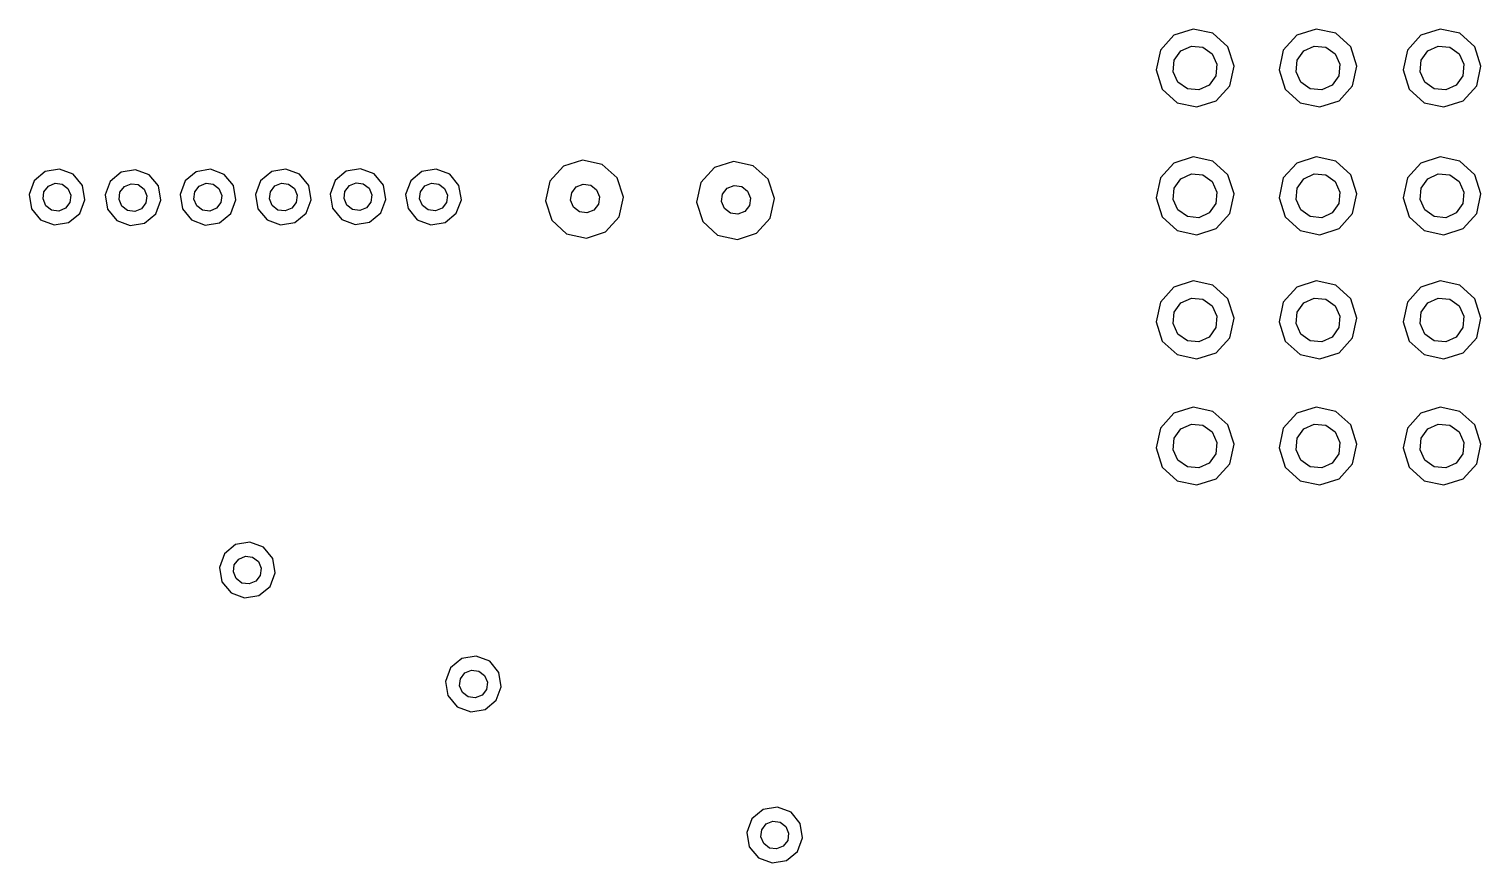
# Model space of a CAD drawing. Extents: x 7 to 220, y 5 to 125.
# Drawn here: x 60.44 to 109.46, y 5.11 to 33.26 of the extents above; entities that cross this region are included whole.
import ezdxf

# ---------------------------------------------------------------- set-up
doc = ezdxf.new("R2010")
doc.units = 0
doc.layers.add('ViasTop', color=7, linetype='CONTINUOUS')

msp = doc.modelspace()

# ---------------------------------------------------------------- linework, layer by layer
at = {"layer": 'ViasTop', "color": 1}
for p, q in [((99.10023, 33.047337), (98.64218, 32.542677)), ((99.74925, 33.255358), (99.10023, 33.047337)), ((100.41533, 33.111), (99.74925, 33.255358)), ((100.91999, 32.652944), (100.41533, 33.111)), ((103.24943, 33.047337), (102.79138, 32.542677)), ((103.89845, 33.255358), (103.24943, 33.047337)), ((104.56453, 33.111), (103.89845, 33.255358)), ((105.06919, 32.652944), (104.56453, 33.111)), ((107.43703, 33.047337), (106.97898, 32.542677)), ((108.08605, 33.255358), (107.43703, 33.047337)), ((108.75213, 33.111), (108.08605, 33.255358)), ((109.25679, 32.652944), (108.75213, 33.111)), ((98.64218, 32.542677), (98.49782, 31.876601)), ((99.11026, 32.201613), (99.33507, 32.517904)), ((99.33507, 32.517904), (99.68791, 32.679416)), ((99.68791, 32.679416), (100.07423, 32.642866)), ((100.07423, 32.642866), (100.39052, 32.418057)), ((100.39052, 32.418057), (100.55203, 32.065222)), ((101.12801, 32.003926), (100.91999, 32.652944)), ((102.79138, 32.542677), (102.64702, 31.876601)), ((103.25946, 32.201613), (103.48427, 32.517904)), ((103.48427, 32.517904), (103.83711, 32.679416)), ((103.83711, 32.679416), (104.22343, 32.642866)), ((104.22343, 32.642866), (104.53972, 32.418057)), ((104.53972, 32.418057), (104.70123, 32.065222)), ((105.27721, 32.003926), (105.06919, 32.652944)), ((106.97898, 32.542677), (106.83462, 31.876601)), ((107.44706, 32.201613), (107.67187, 32.517904)), ((107.67187, 32.517904), (108.02471, 32.679416)), ((108.02471, 32.679416), (108.41103, 32.642866)), ((108.41103, 32.642866), (108.72732, 32.418057)), ((108.72732, 32.418057), (108.88883, 32.065222)), ((109.46481, 32.003926), (109.25679, 32.652944)), ((98.49782, 31.876601), (98.70584, 31.227583)), ((99.07376, 31.815292), (99.11026, 32.201613)), ((100.55203, 32.065222), (100.51553, 31.678901)), ((100.98365, 31.33785), (101.12801, 32.003926)), ((102.64702, 31.876601), (102.85504, 31.227583)), ((103.22296, 31.815292), (103.25946, 32.201613)), ((104.70123, 32.065222), (104.66473, 31.678901)), ((105.13285, 31.33785), (105.27721, 32.003926)), ((106.83462, 31.876601), (107.04264, 31.227583)), ((107.41056, 31.815292), (107.44706, 32.201613)), ((108.88883, 32.065222), (108.85233, 31.678901)), ((109.32045, 31.33785), (109.46481, 32.003926)), ((99.23527, 31.462457), (99.07376, 31.815292)), ((99.55156, 31.237648), (99.23527, 31.462457)), ((100.51553, 31.678901), (100.29072, 31.362619)), ((103.38447, 31.462457), (103.22296, 31.815292)), ((103.70076, 31.237648), (103.38447, 31.462457)), ((104.66473, 31.678901), (104.43992, 31.362619)), ((107.57207, 31.462457), (107.41056, 31.815292)), ((107.88836, 31.237648), (107.57207, 31.462457)), ((108.85233, 31.678901), (108.62752, 31.362619)), ((98.70584, 31.227583), (99.2105, 30.769528)), ((99.93788, 31.201108), (99.55156, 31.237648)), ((100.29072, 31.362619), (99.93788, 31.201108)), ((100.52559, 30.83319), (100.98365, 31.33785)), ((102.85504, 31.227583), (103.3597, 30.769528)), ((104.08708, 31.201108), (103.70076, 31.237648)), ((104.43992, 31.362619), (104.08708, 31.201108)), ((104.67479, 30.83319), (105.13285, 31.33785)), ((107.04264, 31.227583), (107.5473, 30.769528)), ((108.27468, 31.201108), (107.88836, 31.237648)), ((108.62752, 31.362619), (108.27468, 31.201108)), ((108.86239, 30.83319), (109.32045, 31.33785)), ((99.2105, 30.769528), (99.87658, 30.62517)), ((99.87658, 30.62517), (100.52559, 30.83319)), ((103.3597, 30.769528), (104.02578, 30.62517)), ((104.02578, 30.62517), (104.67479, 30.83319)), ((107.5473, 30.769528), (108.21338, 30.62517)), ((108.21338, 30.62517), (108.86239, 30.83319)), ((99.74925, 28.941058), (99.10023, 28.733037)), ((100.41533, 28.7967), (99.74925, 28.941058)), ((103.89845, 28.941058), (103.24943, 28.733037)), ((104.56453, 28.7967), (103.89845, 28.941058)), ((108.08605, 28.941058), (107.43703, 28.733037)), ((108.75213, 28.7967), (108.08605, 28.941058)), ((60.991154, 28.441436), (60.61375, 28.130192)), ((61.473618, 28.522276), (60.991154, 28.441436)), ((61.931865, 28.351057), (61.473618, 28.522276)), ((64.041118, 28.506176), (63.558654, 28.425336)), ((64.499365, 28.334957), (64.041118, 28.506176)), ((66.088854, 28.439136), (65.71145, 28.127892)), ((66.571318, 28.519976), (66.088854, 28.439136)), ((67.029565, 28.348757), (66.571318, 28.519976)), ((68.635354, 28.443436), (68.25795, 28.132192)), ((69.117818, 28.524276), (68.635354, 28.443436)), ((69.576065, 28.353057), (69.117818, 28.524276)), ((71.155354, 28.456536), (70.77795, 28.145292)), ((71.637818, 28.537376), (71.155354, 28.456536)), ((72.096065, 28.366157), (71.637818, 28.537376)), ((73.706654, 28.445136), (73.32925, 28.133892)), ((74.189118, 28.525976), (73.706654, 28.445136)), ((74.647365, 28.354757), (74.189118, 28.525976)), ((78.48393, 28.622389), (78.025874, 28.117729)), ((79.132948, 28.830409), (78.48393, 28.622389)), ((79.799024, 28.686051), (79.132948, 28.830409)), ((80.303684, 28.227995), (79.799024, 28.686051)), ((83.58133, 28.577389), (83.123274, 28.072729)), ((84.230348, 28.785409), (83.58133, 28.577389)), ((84.896424, 28.641051), (84.230348, 28.785409)), ((85.401084, 28.182995), (84.896424, 28.641051)), ((99.10023, 28.733037), (98.64218, 28.228377)), ((100.91999, 28.338644), (100.41533, 28.7967)), ((103.24943, 28.733037), (102.79138, 28.228377)), ((105.06919, 28.338644), (104.56453, 28.7967)), ((107.43703, 28.733037), (106.97898, 28.228377)), ((109.25679, 28.338644), (108.75213, 28.7967)), ((60.61375, 28.130192), (60.442531, 27.671945)), ((60.945912, 27.761507), (61.094475, 27.956062)), ((61.094475, 27.956062), (61.320412, 28.050272)), ((61.320412, 28.050272), (61.563184, 28.018892)), ((61.563184, 28.018892), (61.757739, 27.870329)), ((62.243109, 27.973653), (61.931865, 28.351057)), ((62.323949, 27.491189), (62.243109, 27.973653)), ((63.18125, 28.114092), (63.010031, 27.655845)), ((63.558654, 28.425336), (63.18125, 28.114092)), ((63.661975, 27.939962), (63.887912, 28.034172)), ((63.887912, 28.034172), (64.130684, 28.002792)), ((64.130684, 28.002792), (64.325239, 27.854229)), ((64.810609, 27.957553), (64.499365, 28.334957)), ((64.891449, 27.475089), (64.810609, 27.957553)), ((65.71145, 28.127892), (65.540231, 27.669645)), ((66.043612, 27.759207), (66.192175, 27.953762)), ((66.192175, 27.953762), (66.418112, 28.047972)), ((66.418112, 28.047972), (66.660884, 28.016592)), ((66.660884, 28.016592), (66.855439, 27.868029)), ((67.340809, 27.971353), (67.029565, 28.348757)), ((67.421649, 27.488889), (67.340809, 27.971353)), ((68.25795, 28.132192), (68.086731, 27.673945)), ((68.590112, 27.763507), (68.738675, 27.958062)), ((68.738675, 27.958062), (68.964612, 28.052272)), ((68.964612, 28.052272), (69.207384, 28.020892)), ((69.207384, 28.020892), (69.401939, 27.872329)), ((69.887309, 27.975653), (69.576065, 28.353057)), ((69.968149, 27.493189), (69.887309, 27.975653)), ((70.77795, 28.145292), (70.606731, 27.687045)), ((71.110112, 27.776607), (71.258675, 27.971162)), ((71.258675, 27.971162), (71.484612, 28.065372)), ((71.484612, 28.065372), (71.727384, 28.033992)), ((71.727384, 28.033992), (71.921939, 27.885429)), ((72.407309, 27.988753), (72.096065, 28.366157)), ((72.488149, 27.506289), (72.407309, 27.988753)), ((73.32925, 28.133892), (73.158031, 27.675645)), ((73.661412, 27.765207), (73.809975, 27.959762)), ((73.809975, 27.959762), (74.035912, 28.053972)), ((74.035912, 28.053972), (74.278684, 28.022592)), ((74.278684, 28.022592), (74.473239, 27.874029)), ((74.958609, 27.977353), (74.647365, 28.354757)), ((75.039449, 27.494889), (74.958609, 27.977353)), ((78.025874, 28.117729), (77.881516, 27.451653)), ((78.919813, 27.926475), (79.15503, 28.021845)), ((79.15503, 28.021845), (79.406417, 27.986825)), ((79.406417, 27.986825), (79.606615, 27.830805)), ((80.511704, 27.578977), (80.303684, 28.227995)), ((83.123274, 28.072729), (82.978916, 27.406653)), ((84.017213, 27.881475), (84.25243, 27.976845)), ((84.25243, 27.976845), (84.503817, 27.941825)), ((85.609104, 27.533977), (85.401084, 28.182995)), ((98.64218, 28.228377), (98.49782, 27.562301)), ((99.11026, 27.887313), (99.33507, 28.203604)), ((99.33507, 28.203604), (99.68791, 28.365116)), ((99.68791, 28.365116), (100.07423, 28.328566)), ((100.07423, 28.328566), (100.39052, 28.103757)), ((100.39052, 28.103757), (100.55203, 27.750922)), ((101.12801, 27.689626), (100.91999, 28.338644)), ((102.79138, 28.228377), (102.64702, 27.562301)), ((103.25946, 27.887313), (103.48427, 28.203604)), ((103.48427, 28.203604), (103.83711, 28.365116)), ((103.83711, 28.365116), (104.22343, 28.328566)), ((104.22343, 28.328566), (104.53972, 28.103757)), ((104.53972, 28.103757), (104.70123, 27.750922)), ((105.27721, 27.689626), (105.06919, 28.338644)), ((106.97898, 28.228377), (106.83462, 27.562301)), ((107.44706, 27.887313), (107.67187, 28.203604)), ((107.67187, 28.203604), (108.02471, 28.365116)), ((108.02471, 28.365116), (108.41103, 28.328566)), ((108.41103, 28.328566), (108.72732, 28.103757)), ((108.72732, 28.103757), (108.88883, 27.750922)), ((109.46481, 27.689626), (109.25679, 28.338644)), ((60.442531, 27.671945), (60.523371, 27.189482)), ((60.914532, 27.518736), (60.945912, 27.761507)), ((61.008742, 27.292799), (60.914532, 27.518736)), ((61.757739, 27.870329), (61.851949, 27.644392)), ((61.851949, 27.644392), (61.820569, 27.401621)), ((62.152729, 27.032942), (62.323949, 27.491189)), ((63.010031, 27.655845), (63.090871, 27.173382)), ((63.482032, 27.502636), (63.513412, 27.745407)), ((63.576242, 27.276699), (63.482032, 27.502636)), ((63.513412, 27.745407), (63.661975, 27.939962)), ((64.325239, 27.854229), (64.419449, 27.628292)), ((64.419449, 27.628292), (64.388069, 27.385521)), ((64.720229, 27.016842), (64.891449, 27.475089)), ((65.540231, 27.669645), (65.621071, 27.187182)), ((66.012232, 27.516436), (66.043612, 27.759207)), ((66.106442, 27.290499), (66.012232, 27.516436)), ((66.855439, 27.868029), (66.949649, 27.642092)), ((66.949649, 27.642092), (66.918269, 27.399321)), ((67.250429, 27.030642), (67.421649, 27.488889)), ((68.086731, 27.673945), (68.167571, 27.191482)), ((68.558732, 27.520736), (68.590112, 27.763507)), ((68.652942, 27.294799), (68.558732, 27.520736)), ((69.401939, 27.872329), (69.496149, 27.646392)), ((69.496149, 27.646392), (69.464769, 27.403621)), ((69.796929, 27.034942), (69.968149, 27.493189)), ((70.606731, 27.687045), (70.687571, 27.204582)), ((71.078732, 27.533836), (71.110112, 27.776607)), ((71.172942, 27.307899), (71.078732, 27.533836)), ((71.921939, 27.885429), (72.016149, 27.659492)), ((72.016149, 27.659492), (71.984769, 27.416721)), ((72.316929, 27.048042), (72.488149, 27.506289)), ((73.158031, 27.675645), (73.238871, 27.193182)), ((73.630032, 27.522436), (73.661412, 27.765207)), ((73.724242, 27.296499), (73.630032, 27.522436)), ((74.473239, 27.874029), (74.567449, 27.648092)), ((74.567449, 27.648092), (74.536069, 27.405321)), ((74.868229, 27.036642), (75.039449, 27.494889)), ((78.728772, 27.47489), (78.763792, 27.726277)), ((78.824142, 27.239673), (78.728772, 27.47489)), ((78.763792, 27.726277), (78.919813, 27.926475)), ((79.606615, 27.830805), (79.701985, 27.595588)), ((79.701985, 27.595588), (79.666965, 27.344201)), ((80.367346, 26.912901), (80.511704, 27.578977)), ((83.826172, 27.42989), (83.861192, 27.681277)), ((83.861192, 27.681277), (84.017213, 27.881475)), ((84.503817, 27.941825), (84.704015, 27.785805)), ((84.704015, 27.785805), (84.799385, 27.550588)), ((84.799385, 27.550588), (84.764365, 27.299201)), ((85.464746, 26.867901), (85.609104, 27.533977)), ((98.49782, 27.562301), (98.70584, 26.913283)), ((99.07376, 27.500992), (99.11026, 27.887313)), ((99.23527, 27.148157), (99.07376, 27.500992)), ((100.55203, 27.750922), (100.51553, 27.364601)), ((100.98365, 27.02355), (101.12801, 27.689626)), ((102.64702, 27.562301), (102.85504, 26.913283)), ((103.22296, 27.500992), (103.25946, 27.887313)), ((103.38447, 27.148157), (103.22296, 27.500992)), ((104.70123, 27.750922), (104.66473, 27.364601)), ((105.13285, 27.02355), (105.27721, 27.689626)), ((106.83462, 27.562301), (107.04264, 26.913283)), ((107.41056, 27.500992), (107.44706, 27.887313)), ((107.57207, 27.148157), (107.41056, 27.500992)), ((108.88883, 27.750922), (108.85233, 27.364601)), ((109.32045, 27.02355), (109.46481, 27.689626)), ((60.523371, 27.189482), (60.834615, 26.812078)), ((61.203297, 27.144236), (61.008742, 27.292799)), ((61.446069, 27.112856), (61.203297, 27.144236)), ((61.672005, 27.207066), (61.446069, 27.112856)), ((61.820569, 27.401621), (61.672005, 27.207066)), ((61.775325, 26.721698), (62.152729, 27.032942)), ((63.090871, 27.173382), (63.402115, 26.795978)), ((63.770797, 27.128136), (63.576242, 27.276699)), ((64.013569, 27.096756), (63.770797, 27.128136)), ((64.239505, 27.190966), (64.013569, 27.096756)), ((64.388069, 27.385521), (64.239505, 27.190966)), ((64.342825, 26.705598), (64.720229, 27.016842)), ((65.621071, 27.187182), (65.932315, 26.809778)), ((66.300997, 27.141936), (66.106442, 27.290499)), ((66.543769, 27.110556), (66.300997, 27.141936)), ((66.769705, 27.204766), (66.543769, 27.110556)), ((66.918269, 27.399321), (66.769705, 27.204766)), ((66.873025, 26.719398), (67.250429, 27.030642)), ((68.167571, 27.191482), (68.478815, 26.814078)), ((68.847497, 27.146236), (68.652942, 27.294799)), ((69.090269, 27.114856), (68.847497, 27.146236)), ((69.316205, 27.209066), (69.090269, 27.114856)), ((69.464769, 27.403621), (69.316205, 27.209066)), ((69.419525, 26.723698), (69.796929, 27.034942)), ((70.687571, 27.204582), (70.998815, 26.827178)), ((71.367497, 27.159336), (71.172942, 27.307899)), ((71.610269, 27.127956), (71.367497, 27.159336)), ((71.836205, 27.222166), (71.610269, 27.127956)), ((71.984769, 27.416721), (71.836205, 27.222166)), ((71.939525, 26.736798), (72.316929, 27.048042)), ((73.238871, 27.193182), (73.550115, 26.815778)), ((73.918797, 27.147936), (73.724242, 27.296499)), ((74.161569, 27.116556), (73.918797, 27.147936)), ((74.387505, 27.210766), (74.161569, 27.116556)), ((74.536069, 27.405321), (74.387505, 27.210766)), ((74.490825, 26.725398), (74.868229, 27.036642)), ((77.881516, 27.451653), (78.089536, 26.802635)), ((79.024341, 27.083652), (78.824142, 27.239673)), ((79.275728, 27.048632), (79.024341, 27.083652)), ((79.510945, 27.144002), (79.275728, 27.048632)), ((79.666965, 27.344201), (79.510945, 27.144002)), ((82.978916, 27.406653), (83.186936, 26.757635)), ((83.921542, 27.194673), (83.826172, 27.42989)), ((84.121741, 27.038652), (83.921542, 27.194673)), ((84.373128, 27.003632), (84.121741, 27.038652)), ((84.608345, 27.099002), (84.373128, 27.003632)), ((84.764365, 27.299201), (84.608345, 27.099002)), ((99.55156, 26.923348), (99.23527, 27.148157)), ((100.29072, 27.048319), (99.93788, 26.886808)), ((100.51553, 27.364601), (100.29072, 27.048319)), ((100.52559, 26.51889), (100.98365, 27.02355)), ((103.70076, 26.923348), (103.38447, 27.148157)), ((104.43992, 27.048319), (104.08708, 26.886808)), ((104.66473, 27.364601), (104.43992, 27.048319)), ((104.67479, 26.51889), (105.13285, 27.02355)), ((107.88836, 26.923348), (107.57207, 27.148157)), ((108.62752, 27.048319), (108.27468, 26.886808)), ((108.85233, 27.364601), (108.62752, 27.048319)), ((108.86239, 26.51889), (109.32045, 27.02355)), ((60.834615, 26.812078), (61.292862, 26.640858)), ((61.292862, 26.640858), (61.775325, 26.721698)), ((63.402115, 26.795978), (63.860362, 26.624758)), ((63.860362, 26.624758), (64.342825, 26.705598)), ((65.932315, 26.809778), (66.390562, 26.638558)), ((66.390562, 26.638558), (66.873025, 26.719398)), ((68.478815, 26.814078), (68.937062, 26.642858)), ((68.937062, 26.642858), (69.419525, 26.723698)), ((70.998815, 26.827178), (71.457062, 26.655958)), ((71.457062, 26.655958), (71.939525, 26.736798)), ((73.550115, 26.815778), (74.008362, 26.644558)), ((74.008362, 26.644558), (74.490825, 26.725398)), ((78.089536, 26.802635), (78.594196, 26.344579)), ((79.90929, 26.408241), (80.367346, 26.912901)), ((83.186936, 26.757635), (83.691596, 26.299579)), ((85.00669, 26.363241), (85.464746, 26.867901)), ((98.70584, 26.913283), (99.2105, 26.455228)), ((99.93788, 26.886808), (99.55156, 26.923348)), ((99.87658, 26.31087), (100.52559, 26.51889)), ((102.85504, 26.913283), (103.3597, 26.455228)), ((104.08708, 26.886808), (103.70076, 26.923348)), ((104.02578, 26.31087), (104.67479, 26.51889)), ((107.04264, 26.913283), (107.5473, 26.455228)), ((108.27468, 26.886808), (107.88836, 26.923348)), ((108.21338, 26.31087), (108.86239, 26.51889)), ((78.594196, 26.344579), (79.260272, 26.200221)), ((79.260272, 26.200221), (79.90929, 26.408241)), ((83.691596, 26.299579), (84.357672, 26.155221)), ((84.357672, 26.155221), (85.00669, 26.363241)), ((99.2105, 26.455228), (99.87658, 26.31087)), ((103.3597, 26.455228), (104.02578, 26.31087)), ((107.5473, 26.455228), (108.21338, 26.31087)), ((99.10023, 24.543637), (98.64218, 24.038977)), ((99.74925, 24.751658), (99.10023, 24.543637)), ((100.41533, 24.6073), (99.74925, 24.751658)), ((100.91999, 24.149244), (100.41533, 24.6073)), ((103.24943, 24.543637), (102.79138, 24.038977)), ((103.89845, 24.751658), (103.24943, 24.543637)), ((104.56453, 24.6073), (103.89845, 24.751658)), ((105.06919, 24.149244), (104.56453, 24.6073)), ((107.43703, 24.543637), (106.97898, 24.038977)), ((108.08605, 24.751658), (107.43703, 24.543637)), ((108.75213, 24.6073), (108.08605, 24.751658)), ((109.25679, 24.149244), (108.75213, 24.6073)), ((98.64218, 24.038977), (98.49782, 23.372901)), ((99.33507, 24.014204), (99.68791, 24.175716)), ((99.68791, 24.175716), (100.07423, 24.139166)), ((100.07423, 24.139166), (100.39052, 23.914357)), ((101.12801, 23.500226), (100.91999, 24.149244)), ((102.79138, 24.038977), (102.64702, 23.372901)), ((103.48427, 24.014204), (103.83711, 24.175716)), ((103.83711, 24.175716), (104.22343, 24.139166)), ((104.22343, 24.139166), (104.53972, 23.914357)), ((105.27721, 23.500226), (105.06919, 24.149244)), ((106.97898, 24.038977), (106.83462, 23.372901)), ((107.67187, 24.014204), (108.02471, 24.175716)), ((108.02471, 24.175716), (108.41103, 24.139166)), ((108.41103, 24.139166), (108.72732, 23.914357)), ((109.46481, 23.500226), (109.25679, 24.149244)), ((99.07376, 23.311592), (99.11026, 23.697913)), ((99.11026, 23.697913), (99.33507, 24.014204)), ((100.39052, 23.914357), (100.55203, 23.561522)), ((100.55203, 23.561522), (100.51553, 23.175201)), ((103.22296, 23.311592), (103.25946, 23.697913)), ((103.25946, 23.697913), (103.48427, 24.014204)), ((104.53972, 23.914357), (104.70123, 23.561522)), ((104.70123, 23.561522), (104.66473, 23.175201)), ((107.41056, 23.311592), (107.44706, 23.697913)), ((107.44706, 23.697913), (107.67187, 24.014204)), ((108.72732, 23.914357), (108.88883, 23.561522)), ((108.88883, 23.561522), (108.85233, 23.175201)), ((98.49782, 23.372901), (98.70584, 22.723883)), ((99.23527, 22.958757), (99.07376, 23.311592)), ((100.51553, 23.175201), (100.29072, 22.858919)), ((100.98365, 22.83415), (101.12801, 23.500226)), ((102.64702, 23.372901), (102.85504, 22.723883)), ((103.38447, 22.958757), (103.22296, 23.311592)), ((104.66473, 23.175201), (104.43992, 22.858919)), ((105.13285, 22.83415), (105.27721, 23.500226)), ((106.83462, 23.372901), (107.04264, 22.723883)), ((107.57207, 22.958757), (107.41056, 23.311592)), ((108.85233, 23.175201), (108.62752, 22.858919)), ((109.32045, 22.83415), (109.46481, 23.500226)), ((98.70584, 22.723883), (99.2105, 22.265828)), ((99.55156, 22.733948), (99.23527, 22.958757)), ((99.93788, 22.697408), (99.55156, 22.733948)), ((100.29072, 22.858919), (99.93788, 22.697408)), ((100.52559, 22.32949), (100.98365, 22.83415)), ((102.85504, 22.723883), (103.3597, 22.265828)), ((103.70076, 22.733948), (103.38447, 22.958757)), ((104.08708, 22.697408), (103.70076, 22.733948)), ((104.43992, 22.858919), (104.08708, 22.697408)), ((104.67479, 22.32949), (105.13285, 22.83415)), ((107.04264, 22.723883), (107.5473, 22.265828)), ((107.88836, 22.733948), (107.57207, 22.958757)), ((108.27468, 22.697408), (107.88836, 22.733948)), ((108.62752, 22.858919), (108.27468, 22.697408)), ((108.86239, 22.32949), (109.32045, 22.83415)), ((99.2105, 22.265828), (99.87658, 22.12147)), ((99.87658, 22.12147), (100.52559, 22.32949)), ((103.3597, 22.265828), (104.02578, 22.12147)), ((104.02578, 22.12147), (104.67479, 22.32949)), ((107.5473, 22.265828), (108.21338, 22.12147)), ((108.21338, 22.12147), (108.86239, 22.32949)), ((99.10023, 20.286437), (98.64218, 19.781777)), ((99.74925, 20.494458), (99.10023, 20.286437)), ((100.41533, 20.3501), (99.74925, 20.494458)), ((100.91999, 19.892044), (100.41533, 20.3501)), ((103.24943, 20.286437), (102.79138, 19.781777)), ((103.89845, 20.494458), (103.24943, 20.286437)), ((104.56453, 20.3501), (103.89845, 20.494458)), ((105.06919, 19.892044), (104.56453, 20.3501)), ((107.43703, 20.286437), (106.97898, 19.781777)), ((108.08605, 20.494458), (107.43703, 20.286437)), ((108.75213, 20.3501), (108.08605, 20.494458)), ((109.25679, 19.892044), (108.75213, 20.3501)), ((98.64218, 19.781777), (98.49782, 19.115701)), ((99.11026, 19.440713), (99.33507, 19.757004)), ((99.33507, 19.757004), (99.68791, 19.918516)), ((99.68791, 19.918516), (100.07423, 19.881966)), ((100.07423, 19.881966), (100.39052, 19.657157)), ((100.39052, 19.657157), (100.55203, 19.304322)), ((101.12801, 19.243026), (100.91999, 19.892044)), ((102.79138, 19.781777), (102.64702, 19.115701)), ((103.25946, 19.440713), (103.48427, 19.757004)), ((103.48427, 19.757004), (103.83711, 19.918516)), ((103.83711, 19.918516), (104.22343, 19.881966)), ((104.22343, 19.881966), (104.53972, 19.657157)), ((104.53972, 19.657157), (104.70123, 19.304322)), ((105.27721, 19.243026), (105.06919, 19.892044)), ((106.97898, 19.781777), (106.83462, 19.115701)), ((107.44706, 19.440713), (107.67187, 19.757004)), ((107.67187, 19.757004), (108.02471, 19.918516)), ((108.02471, 19.918516), (108.41103, 19.881966)), ((108.41103, 19.881966), (108.72732, 19.657157)), ((108.72732, 19.657157), (108.88883, 19.304322)), ((109.46481, 19.243026), (109.25679, 19.892044)), ((99.07376, 19.054392), (99.11026, 19.440713)), ((100.55203, 19.304322), (100.51553, 18.918001)), ((100.98365, 18.57695), (101.12801, 19.243026)), ((103.22296, 19.054392), (103.25946, 19.440713)), ((104.70123, 19.304322), (104.66473, 18.918001)), ((105.13285, 18.57695), (105.27721, 19.243026)), ((107.41056, 19.054392), (107.44706, 19.440713)), ((108.88883, 19.304322), (108.85233, 18.918001)), ((109.32045, 18.57695), (109.46481, 19.243026)), ((98.49782, 19.115701), (98.70584, 18.466683)), ((99.23527, 18.701557), (99.07376, 19.054392)), ((99.55156, 18.476748), (99.23527, 18.701557)), ((100.51553, 18.918001), (100.29072, 18.601719)), ((102.64702, 19.115701), (102.85504, 18.466683)), ((103.38447, 18.701557), (103.22296, 19.054392)), ((103.70076, 18.476748), (103.38447, 18.701557)), ((104.66473, 18.918001), (104.43992, 18.601719)), ((106.83462, 19.115701), (107.04264, 18.466683)), ((107.57207, 18.701557), (107.41056, 19.054392)), ((107.88836, 18.476748), (107.57207, 18.701557)), ((108.85233, 18.918001), (108.62752, 18.601719)), ((98.70584, 18.466683), (99.2105, 18.008628)), ((99.93788, 18.440208), (99.55156, 18.476748)), ((100.29072, 18.601719), (99.93788, 18.440208)), ((100.52559, 18.07229), (100.98365, 18.57695)), ((102.85504, 18.466683), (103.3597, 18.008628)), ((104.08708, 18.440208), (103.70076, 18.476748)), ((104.43992, 18.601719), (104.08708, 18.440208)), ((104.67479, 18.07229), (105.13285, 18.57695)), ((107.04264, 18.466683), (107.5473, 18.008628)), ((108.27468, 18.440208), (107.88836, 18.476748)), ((108.62752, 18.601719), (108.27468, 18.440208)), ((108.86239, 18.07229), (109.32045, 18.57695)), ((99.2105, 18.008628), (99.87658, 17.86427)), ((99.87658, 17.86427), (100.52559, 18.07229)), ((103.3597, 18.008628), (104.02578, 17.86427)), ((104.02578, 17.86427), (104.67479, 18.07229)), ((107.5473, 18.008628), (108.21338, 17.86427)), ((108.21338, 17.86427), (108.86239, 18.07229)), ((67.418954, 15.851136), (67.04155, 15.539892)), ((67.901418, 15.931976), (67.418954, 15.851136)), ((68.359665, 15.760757), (67.901418, 15.931976)), ((68.670909, 15.383353), (68.359665, 15.760757)), ((67.04155, 15.539892), (66.870331, 15.081645)), ((67.373712, 15.171207), (67.522275, 15.365762)), ((67.522275, 15.365762), (67.748212, 15.459972)), ((67.748212, 15.459972), (67.990984, 15.428592)), ((67.990984, 15.428592), (68.185539, 15.280029)), ((68.185539, 15.280029), (68.279749, 15.054092)), ((68.751749, 14.900889), (68.670909, 15.383353)), ((66.870331, 15.081645), (66.951171, 14.599182)), ((67.342332, 14.928436), (67.373712, 15.171207)), ((67.436542, 14.702499), (67.342332, 14.928436)), ((68.248369, 14.811321), (68.099805, 14.616766)), ((68.279749, 15.054092), (68.248369, 14.811321)), ((68.580529, 14.442642), (68.751749, 14.900889)), ((66.951171, 14.599182), (67.262415, 14.221778)), ((67.262415, 14.221778), (67.720662, 14.050558)), ((67.631097, 14.553936), (67.436542, 14.702499)), ((67.873869, 14.522556), (67.631097, 14.553936)), ((68.099805, 14.616766), (67.873869, 14.522556)), ((68.203125, 14.131398), (68.580529, 14.442642)), ((67.720662, 14.050558), (68.203125, 14.131398)), ((75.055554, 12.005536), (74.67815, 11.694292)), ((75.538018, 12.086376), (75.055554, 12.005536)), ((75.996265, 11.915157), (75.538018, 12.086376)), ((76.307509, 11.537753), (75.996265, 11.915157)), ((74.67815, 11.694292), (74.506931, 11.236045)), ((74.978932, 11.082836), (75.010312, 11.325607)), ((75.010312, 11.325607), (75.158875, 11.520162)), ((75.158875, 11.520162), (75.384812, 11.614372)), ((75.384812, 11.614372), (75.627584, 11.582992)), ((75.627584, 11.582992), (75.822139, 11.434429)), ((75.822139, 11.434429), (75.916349, 11.208492)), ((76.388349, 11.055289), (76.307509, 11.537753)), ((74.506931, 11.236045), (74.587771, 10.753582)), ((75.073142, 10.856899), (74.978932, 11.082836)), ((75.267697, 10.708336), (75.073142, 10.856899)), ((75.884969, 10.965721), (75.736405, 10.771166)), ((75.916349, 11.208492), (75.884969, 10.965721)), ((76.217129, 10.597042), (76.388349, 11.055289)), ((74.587771, 10.753582), (74.899015, 10.376178)), ((74.899015, 10.376178), (75.357262, 10.204958)), ((75.510469, 10.676956), (75.267697, 10.708336)), ((75.736405, 10.771166), (75.510469, 10.676956)), ((75.839725, 10.285798), (76.217129, 10.597042)), ((75.357262, 10.204958), (75.839725, 10.285798)), ((85.229454, 6.906636), (84.85205, 6.595392)), ((85.711918, 6.987476), (85.229454, 6.906636)), ((86.170165, 6.816257), (85.711918, 6.987476)), ((84.85205, 6.595392), (84.680831, 6.137145)), ((85.184212, 6.226707), (85.332775, 6.421262)), ((85.332775, 6.421262), (85.558712, 6.515472)), ((85.558712, 6.515472), (85.801484, 6.484092)), ((85.801484, 6.484092), (85.996039, 6.335529)), ((86.481409, 6.438853), (86.170165, 6.816257)), ((86.562249, 5.956389), (86.481409, 6.438853)), ((84.680831, 6.137145), (84.761671, 5.654682)), ((85.152832, 5.983936), (85.184212, 6.226707)), ((85.247042, 5.757999), (85.152832, 5.983936)), ((85.996039, 6.335529), (86.090249, 6.109592)), ((86.090249, 6.109592), (86.058869, 5.866821)), ((86.391029, 5.498142), (86.562249, 5.956389)), ((84.761671, 5.654682), (85.072915, 5.277278)), ((85.441597, 5.609436), (85.247042, 5.757999)), ((85.684369, 5.578056), (85.441597, 5.609436)), ((85.910305, 5.672266), (85.684369, 5.578056)), ((86.058869, 5.866821), (85.910305, 5.672266)), ((86.013625, 5.186898), (86.391029, 5.498142)), ((85.072915, 5.277278), (85.531162, 5.106058)), ((85.531162, 5.106058), (86.013625, 5.186898))]:
    msp.add_line(p, q, dxfattribs=at)

doc.saveas('drawing.dxf')
